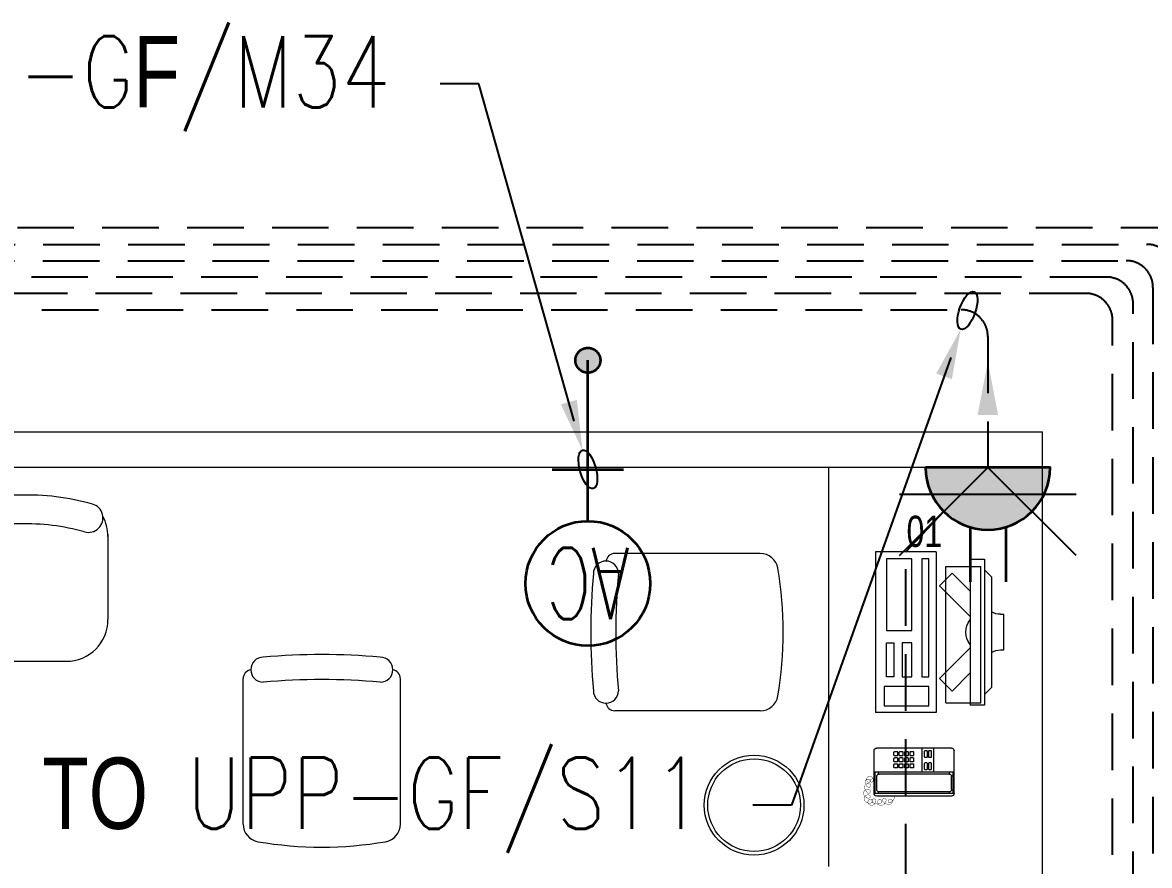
# Model space of a CAD drawing. Header units: inches. Extents: x -12418 to 242017, y -29325 to 19878.
# Drawn here: x 26688 to 29850, y -3964 to -1600 of the extents above; entities that cross this region are included whole.
import ezdxf
from ezdxf import colors
from ezdxf.entities.mleader import LeaderData, LeaderLine
from ezdxf.enums import TextEntityAlignment as Align
from ezdxf.math import Vec2, Vec3

# ---------------------------------------------------------------- set-up
doc = ezdxf.new("R2010")
doc.units = ezdxf.units.IN
doc.header["$LTSCALE"] = 25
doc.header["$MEASUREMENT"] = 0
doc.linetypes.add('DASHDOT', pattern=[25.4, 12.7, -6.35, 0, -6.35])
doc.linetypes.add('HIDDEN', pattern=[9.525, 6.35, -3.175])
doc.layers.get('0').update_dxf_attribs({"color": 8})
doc.layers.get('Defpoints').update_dxf_attribs({"color": 8})
for name, color, linetype, lineweight in [('00-Ground Floor$0$72_EGR_EQP_TAG', 142, 'Continuous', 5), ('00-Ground Floor$0$LOADING', 253, 'Continuous', 5), ('00-Ground Floor$0$Walls', 251, 'Continuous', 5), ('E-LITE-CIRC', 6, 'Continuous', 25), ('E-LITE-CLNG-CNDT', 6, 'DASHDOT', 35), ('E-LITE-EXIT-NUMB', 6, 'Continuous', 25), ('E-POWR-CIRC-NUMB', 6, 'Continuous', 25), ('E-POWR-CLNG-CNDT', 6, 'DASHDOT', 35), ('E-POWR-FLOR-CNDT', 6, 'HIDDEN', 25), ('E-POWR-FLOR-CNDT @ 100', 6, 'HIDDEN', 25), ('E-POWR-WALL @ 100', 4, 'Continuous', 35)]:
    doc.layers.add(name, color=color, linetype=linetype, lineweight=lineweight)
doc.layers.add('E-POWR-IDEN', color=101, linetype='Continuous')
doc.styles.add('00-Ground Floor$0$Standard', font='arial.ttf')
doc.styles.add('00-Ground Floor$0$X3G_ENTITY_257CFD', font='swisscl.ttf', dxfattribs={"height": 200})
doc.styles.add('DC_Simplex', font='SIMPLEX.shx', dxfattribs={"width": 0.7})

# ---------------------------------------------------------------- blocks, each defined once
blk = doc.blocks.new('00-Ground Floor$0$GF21021-P')
for p, q in [((-0.2207, 0.4756), (-0.2207, 0.0675)), ((0.2205, 0.4756), (0.2205, 0.0675))]:
    blk.add_line(p, q)
for centre, radius, start, end in [((-0.0001, -0.5295), 1.0695, 80.3671, 99.6329), ((-0.1707, 0.4756), 0.05, 99.6329, 180), ((0.1705, 0.4756), 0.05, 0, 80.3671), ((-0.1957, 0.0675), 0.025, 180, 261.4721), ((-0.1643, 0.0425), 0.0351, 90, 270), ((0, 1.8467), 1.7767, 264.6946, 275.3053), ((0.1641, 0.0425), 0.0351, 270, 90), ((0.1955, 0.0675), 0.025, 278.5279, 0), ((0, 1.8314), 1.8314, 264.8532, 275.147)]:
    blk.add_arc(centre, radius, start, end)
blk = doc.blocks.new('00-Ground Floor$0$ITCWLS1-P')
at = {"layer": '00-Ground Floor$0$LOADING'}
for p, q in [((-0.17, 0.45), (-0.17, 0)), ((-0.17, 0.45), (0, 0.45)), ((0, 0.45), (0, 0)), ((-0.2651, 0.43, 0), (-0.3051, 0.43, 0)), ((-0.3051, 0.43, 0), (-0.3051, 0.02, 0)), ((-0.2651, 0.43, 0), (-0.2651, 0.02, 0)), ((-0.1496, 0.4305), (-0.1291, 0.4305)), ((-0.1291, 0.4305), (-0.1291, 0.4089)), ((-0.3251, 0.38, 0), (-0.3051, 0.4, 0)), ((-0.3251, 0.38, 0), (-0.3251, 0.07, 0)), ((-0.197, 0.4094), (-0.295, 0.4094)), ((-0.295, 0.0264), (-0.295, 0.4094)), ((-0.197, 0.0264), (-0.197, 0.4094)), ((-0.3503, 0.275), (-0.3596, 0.275)), ((-0.3596, 0.175), (-0.3596, 0.275)), ((-0.3503, 0.175), (-0.3596, 0.175)), ((-0.3251, 0.07, 0), (-0.3051, 0.05, 0)), ((-0.3051, 0.02, 0), (-0.2651, 0.02, 0)), ((-0.197, 0.0264), (-0.295, 0.0264)), ((-0.17, 0), (0, 0))]:
    blk.add_line(p, q, dxfattribs=at)
at = {"layer": '00-Ground Floor$0$LOADING', "extrusion": (2.48281e-10, 3.18408e-10, -1)}
for p, q in [((-0.2651, 0.3395), (-0.2144, 0.3902)), ((-0.1791, 0.3548), (-0.2144, 0.3902)), ((-0.2651, 0.2688), (-0.1791, 0.3548))]:
    blk.add_line(p, q, dxfattribs=at)
at = {"layer": '00-Ground Floor$0$LOADING', "extrusion": (2.48281e-10, -3.18408e-10, -1)}
for p, q in [((-0.2651, 0.1812), (-0.1791, 0.0952)), ((-0.2651, 0.1105), (-0.2144, 0.0598)), ((-0.1791, 0.0952), (-0.2144, 0.0598))]:
    blk.add_line(p, q, dxfattribs=at)
at = {"layer": '00-Ground Floor$0$LOADING'}
for points in [[(-0.1291, 0.4089), (-0.1291, 0.1), (-0.1496, 0.1), (-0.1496, 0.4305)], [(-0.1496, 0.1), (-0.1496, 0.1), (-0.1496, 0.1), (-0.1496, 0.1), (-0.1496, 0.1), (-0.1496, 0.1), (-0.1496, 0.1), (-0.1496, 0.1), (-0.1496, 0.1)], [(-0.1496, 0.1), (-0.1496, 0.1), (-0.1496, 0.1), (-0.1496, 0.1), (-0.1496, 0.1), (-0.1496, 0.1), (-0.1496, 0.1), (-0.1496, 0.1), (-0.1496, 0.1), (-0.1496, 0.1), (-0.1496, 0.1), (-0.1496, 0.1), (-0.1496, 0.1), (-0.1496, 0.1), (-0.1496, 0.1), (-0.1496, 0.1), (-0.1496, 0.1), (-0.1496, 0.1)], [(-0.1496, 0.1), (-0.1496, 0.1), (-0.1496, 0.1), (-0.1496, 0.1), (-0.1496, 0.1), (-0.1496, 0.1), (-0.1496, 0.1), (-0.1496, 0.1), (-0.1496, 0.1), (-0.1496, 0.1)], [(-0.1496, 0.1), (-0.1496, 0.1), (-0.1496, 0.1), (-0.1496, 0.1), (-0.1496, 0.1), (-0.1496, 0.1), (-0.1496, 0.1)], [(-0.1496, 0.1), (-0.1496, 0.1), (-0.1496, 0.1), (-0.1496, 0.1), (-0.1496, 0.1), (-0.1496, 0.1), (-0.1496, 0.1), (-0.1496, 0.1), (-0.1496, 0.1), (-0.1496, 0.1)], [(-0.1496, 0.1), (-0.1496, 0.1), (-0.1496, 0.1), (-0.1496, 0.1), (-0.1496, 0.1), (-0.1496, 0.1), (-0.1496, 0.1), (-0.1496, 0.1), (-0.1496, 0.1), (-0.1496, 0.1), (-0.1496, 0.1), (-0.1496, 0.1), (-0.1496, 0.1), (-0.1496, 0.1), (-0.1496, 0.1)], [(-0.1496, 0.1), (-0.1496, 0.1), (-0.1496, 0.1), (-0.1496, 0.1), (-0.1496, 0.1), (-0.1496, 0.1), (-0.1496, 0.1), (-0.1496, 0.1), (-0.1496, 0.1), (-0.1496, 0.1)], [(-0.1496, 0.1), (-0.1496, 0.1), (-0.1496, 0.1), (-0.1496, 0.1), (-0.1496, 0.1), (-0.1496, 0.1), (-0.1496, 0.1), (-0.1496, 0.1), (-0.1496, 0.1), (-0.1496, 0.1)], [(-0.1496, 0.1), (-0.1496, 0.1), (-0.1496, 0.1), (-0.1496, 0.1), (-0.1496, 0.1), (-0.1496, 0.1), (-0.1496, 0.1), (-0.1496, 0.1), (-0.1496, 0.1), (-0.1496, 0.1), (-0.1496, 0.1), (-0.1496, 0.1), (-0.1496, 0.1), (-0.1496, 0.1), (-0.1496, 0.1), (-0.1496, 0.1), (-0.1496, 0.1), (-0.1496, 0.1), (-0.1496, 0.1), (-0.1496, 0.1), (-0.1496, 0.1), (-0.1496, 0.1), (-0.1496, 0.1), (-0.1496, 0.1), (-0.1496, 0.1), (-0.1496, 0.1), (-0.1496, 0.1), (-0.1496, 0.1), (-0.1496, 0.1), (-0.1496, 0.1), (-0.1496, 0.1), (-0.1496, 0.1), (-0.1496, 0.1), (-0.1496, 0.1), (-0.1496, 0.1), (-0.1496, 0.1), (-0.1496, 0.1), (-0.1496, 0.1), (-0.1496, 0.1), (-0.1496, 0.1), (-0.1496, 0.1), (-0.1496, 0.1), (-0.1496, 0.1), (-0.1496, 0.1), (-0.1496, 0.1), (-0.1496, 0.1), (-0.1496, 0.1), (-0.1496, 0.1), (-0.1496, 0.1), (-0.1496, 0.1), (-0.1496, 0.1), (-0.1496, 0.1), (-0.1496, 0.1), (-0.1496, 0.1)], [(-0.1496, 0.1), (-0.1496, 0.1), (-0.1496, 0.1), (-0.1496, 0.1), (-0.1496, 0.1), (-0.1496, 0.1), (-0.1496, 0.1), (-0.1496, 0.1), (-0.1496, 0.1), (-0.1496, 0.1), (-0.1496, 0.1), (-0.1496, 0.1), (-0.1496, 0.1), (-0.1496, 0.1), (-0.1496, 0.1), (-0.1496, 0.1), (-0.1496, 0.1), (-0.1496, 0.1), (-0.1496, 0.1), (-0.1496, 0.1), (-0.1496, 0.1), (-0.1496, 0.1), (-0.1496, 0.1), (-0.1496, 0.1), (-0.1496, 0.1), (-0.1496, 0.1), (-0.1496, 0.1), (-0.1496, 0.1), (-0.1496, 0.1), (-0.1496, 0.1), (-0.1496, 0.1), (-0.1496, 0.1), (-0.1496, 0.1), (-0.1496, 0.1), (-0.1496, 0.1), (-0.1496, 0.1), (-0.1496, 0.1), (-0.1496, 0.1), (-0.1496, 0.1), (-0.1496, 0.1), (-0.1496, 0.1), (-0.1496, 0.1), (-0.1496, 0.1), (-0.1496, 0.1), (-0.1496, 0.1), (-0.1496, 0.1), (-0.1496, 0.1), (-0.1496, 0.1), (-0.1496, 0.1), (-0.1496, 0.1), (-0.1496, 0.1), (-0.1496, 0.1), (-0.1496, 0.1), (-0.1496, 0.1), (-0.1496, 0.1), (-0.1496, 0.1), (-0.1496, 0.1), (-0.1496, 0.1), (-0.1496, 0.1), (-0.1496, 0.1), (-0.1496, 0.1), (-0.1496, 0.1), (-0.1496, 0.1), (-0.1496, 0.1), (-0.1496, 0.1), (-0.1496, 0.1), (-0.1496, 0.1), (-0.1496, 0.1), (-0.1496, 0.1), (-0.1496, 0.1), (-0.1496, 0.1), (-0.1496, 0.1), (-0.1496, 0.1), (-0.1496, 0.1), (-0.1496, 0.1), (-0.1496, 0.1), (-0.1496, 0.1), (-0.1496, 0.1), (-0.1496, 0.1), (-0.1496, 0.1), (-0.1496, 0.1), (-0.1496, 0.1), (-0.1496, 0.1), (-0.1496, 0.1), (-0.1496, 0.1), (-0.1496, 0.1), (-0.1496, 0.1), (-0.1496, 0.1), (-0.1496, 0.1)], [(-0.1496, 0.1), (-0.1496, 0.1), (-0.1496, 0.1), (-0.1496, 0.1), (-0.1496, 0.1), (-0.1496, 0.1), (-0.1496, 0.1), (-0.1496, 0.1), (-0.1496, 0.1), (-0.1496, 0.1), (-0.1496, 0.1), (-0.1496, 0.1)], [(-0.1496, 0.1), (-0.1496, 0.1), (-0.1496, 0.1), (-0.1496, 0.1), (-0.1496, 0.1), (-0.1496, 0.1), (-0.1496, 0.1)], [(-0.1496, 0.1), (-0.1496, 0.1), (-0.1496, 0.1), (-0.1496, 0.1), (-0.1496, 0.1), (-0.1496, 0.1), (-0.1496, 0.1), (-0.1496, 0.1), (-0.1496, 0.1), (-0.1496, 0.1), (-0.1496, 0.1), (-0.1496, 0.1), (-0.1496, 0.1), (-0.1496, 0.1), (-0.1496, 0.1), (-0.1496, 0.1), (-0.1496, 0.1)], [(-0.1496, 0.1), (-0.1496, 0.1), (-0.1496, 0.1), (-0.1496, 0.1), (-0.1496, 0.1), (-0.1496, 0.1), (-0.1496, 0.1), (-0.1496, 0.1), (-0.1496, 0.1), (-0.1496, 0.1), (-0.1496, 0.1), (-0.1496, 0.1), (-0.1496, 0.1), (-0.1496, 0.1), (-0.1496, 0.1), (-0.1496, 0.1), (-0.1496, 0.1), (-0.1496, 0.1), (-0.1496, 0.1), (-0.1496, 0.1), (-0.1496, 0.1), (-0.1496, 0.1), (-0.1496, 0.1), (-0.1496, 0.1), (-0.1496, 0.1), (-0.1496, 0.1), (-0.1496, 0.1), (-0.1496, 0.1), (-0.1496, 0.1), (-0.1496, 0.1), (-0.1496, 0.1), (-0.1496, 0.1), (-0.1496, 0.1), (-0.1496, 0.1), (-0.1496, 0.1), (-0.1496, 0.1), (-0.1496, 0.1), (-0.1496, 0.1), (-0.1496, 0.1), (-0.1496, 0.1), (-0.1496, 0.1), (-0.1496, 0.1), (-0.1496, 0.1), (-0.1496, 0.1), (-0.1496, 0.1), (-0.1496, 0.1), (-0.1496, 0.1), (-0.1496, 0.1), (-0.1496, 0.1), (-0.1496, 0.1), (-0.1496, 0.1), (-0.1496, 0.1), (-0.1496, 0.1), (-0.1496, 0.1), (-0.1496, 0.1), (-0.1496, 0.1), (-0.1496, 0.1), (-0.1496, 0.1), (-0.1496, 0.1), (-0.1496, 0.1), (-0.1496, 0.1), (-0.1496, 0.1), (-0.1496, 0.1), (-0.1496, 0.1), (-0.1496, 0.1), (-0.1496, 0.1), (-0.1496, 0.1), (-0.1496, 0.1), (-0.1496, 0.1), (-0.1496, 0.1), (-0.1496, 0.1), (-0.1496, 0.1), (-0.1496, 0.1), (-0.1496, 0.1), (-0.1496, 0.1), (-0.1496, 0.1), (-0.1496, 0.1), (-0.1496, 0.1), (-0.1496, 0.1), (-0.1496, 0.1), (-0.1496, 0.1), (-0.1496, 0.1), (-0.1496, 0.1), (-0.1496, 0.1), (-0.1496, 0.1), (-0.1496, 0.1), (-0.1496, 0.1), (-0.1496, 0.1), (-0.1496, 0.1), (-0.1496, 0.1), (-0.1496, 0.1), (-0.1496, 0.1), (-0.1496, 0.1), (-0.1496, 0.1), (-0.1496, 0.1), (-0.1496, 0.1), (-0.1496, 0.1), (-0.1496, 0.1), (-0.1496, 0.1), (-0.1496, 0.1), (-0.1496, 0.1), (-0.1496, 0.1), (-0.1496, 0.1), (-0.1496, 0.1), (-0.1496, 0.1), (-0.1496, 0.1), (-0.1496, 0.1), (-0.1496, 0.1), (-0.1496, 0.1), (-0.1496, 0.1), (-0.1496, 0.1)], [(-0.1496, 0.1), (-0.1496, 0.1), (-0.1496, 0.1), (-0.1496, 0.1), (-0.1496, 0.1), (-0.1496, 0.1), (-0.1496, 0.1), (-0.1496, 0.1)]]:
    blk.add_lwpolyline(points, dxfattribs=at)
for points in [[(-0.1019, 0.4305), (-0.0304, 0.4305), (-0.0304, 0.2294), (-0.1019, 0.2294)], [(-0.1019, 0.1954), (-0.0747, 0.1954), (-0.0747, 0.1), (-0.1019, 0.1)], [(-0.0304, 0.1954), (-0.0508, 0.1954), (-0.0508, 0.1), (-0.0304, 0.1)], [(-0.1496, 0.1), (-0.1496, 0.1), (-0.1496, 0.1), (-0.1496, 0.1), (-0.1496, 0.1), (-0.1496, 0.1), (-0.1496, 0.1), (-0.1496, 0.1), (-0.1496, 0.1), (-0.1496, 0.1), (-0.1496, 0.1), (-0.1496, 0.1), (-0.1496, 0.1), (-0.1496, 0.1), (-0.1496, 0.1), (-0.1496, 0.1), (-0.1496, 0.1), (-0.1496, 0.1), (-0.1496, 0.1), (-0.1496, 0.1), (-0.1496, 0.1), (-0.1496, 0.1), (-0.1496, 0.1), (-0.1496, 0.1), (-0.1496, 0.1), (-0.1496, 0.1), (-0.1496, 0.1), (-0.1496, 0.1), (-0.1496, 0.1), (-0.1496, 0.1), (-0.1496, 0.1), (-0.1496, 0.1), (-0.1496, 0.1), (-0.1496, 0.1), (-0.1496, 0.1), (-0.1496, 0.1), (-0.1496, 0.1), (-0.1496, 0.1), (-0.1496, 0.1), (-0.1496, 0.1), (-0.1496, 0.1), (-0.1496, 0.1), (-0.1496, 0.1), (-0.1496, 0.1), (-0.1496, 0.1), (-0.1496, 0.1), (-0.1496, 0.1), (-0.1496, 0.1), (-0.1496, 0.1), (-0.1496, 0.1), (-0.1496, 0.1), (-0.1496, 0.1), (-0.1496, 0.1), (-0.1496, 0.1), (-0.1496, 0.1), (-0.1496, 0.1), (-0.1496, 0.1), (-0.1496, 0.1), (-0.1496, 0.1), (-0.1496, 0.1), (-0.1496, 0.1), (-0.1496, 0.1), (-0.1496, 0.1), (-0.1496, 0.1), (-0.1496, 0.1), (-0.1496, 0.1), (-0.1496, 0.1), (-0.1496, 0.1), (-0.1496, 0.1), (-0.1496, 0.1), (-0.1496, 0.1), (-0.1496, 0.1), (-0.1496, 0.1), (-0.1496, 0.1), (-0.1496, 0.1), (-0.1496, 0.1), (-0.1496, 0.1), (-0.1496, 0.1), (-0.1496, 0.1), (-0.1496, 0.1), (-0.1496, 0.1), (-0.1496, 0.1), (-0.1496, 0.1), (-0.1496, 0.1), (-0.1496, 0.1), (-0.1496, 0.1), (-0.1496, 0.1), (-0.1496, 0.1), (-0.1496, 0.1), (-0.1496, 0.1), (-0.1496, 0.1), (-0.1496, 0.1), (-0.1496, 0.1), (-0.1496, 0.1), (-0.1496, 0.1), (-0.1496, 0.1), (-0.1496, 0.1), (-0.1496, 0.1), (-0.1496, 0.1), (-0.1496, 0.1), (-0.1496, 0.1), (-0.1496, 0.1), (-0.1496, 0.1), (-0.1496, 0.1), (-0.1496, 0.1), (-0.1496, 0.1), (-0.1496, 0.1), (-0.1496, 0.1), (-0.1496, 0.1), (-0.1496, 0.1), (-0.1496, 0.1), (-0.1496, 0.1), (-0.1496, 0.1), (-0.1496, 0.1), (-0.1496, 0.1), (-0.1496, 0.1), (-0.1496, 0.1), (-0.1496, 0.1), (-0.1496, 0.1), (-0.1496, 0.1), (-0.1496, 0.1), (-0.1496, 0.1), (-0.1496, 0.1), (-0.1496, 0.1), (-0.1496, 0.1), (-0.1496, 0.1), (-0.1496, 0.1), (-0.1496, 0.1), (-0.1496, 0.1), (-0.1496, 0.1), (-0.1496, 0.1), (-0.1496, 0.1), (-0.1496, 0.1), (-0.1496, 0.1), (-0.1496, 0.1), (-0.1496, 0.1), (-0.1496, 0.1), (-0.1496, 0.1), (-0.1496, 0.1), (-0.1496, 0.1), (-0.1496, 0.1), (-0.1496, 0.1), (-0.1496, 0.1), (-0.1496, 0.1), (-0.1496, 0.1), (-0.1496, 0.1), (-0.1496, 0.1), (-0.1496, 0.1), (-0.1496, 0.1), (-0.1496, 0.1), (-0.1496, 0.1), (-0.1496, 0.1), (-0.1496, 0.1), (-0.1496, 0.1), (-0.1496, 0.1), (-0.1496, 0.1), (-0.1496, 0.1), (-0.1496, 0.1), (-0.1496, 0.1), (-0.1496, 0.1), (-0.1496, 0.1), (-0.1496, 0.1), (-0.1496, 0.1), (-0.1496, 0.1), (-0.1496, 0.1), (-0.1496, 0.1), (-0.1496, 0.1), (-0.1496, 0.1), (-0.1496, 0.1), (-0.1496, 0.1), (-0.1496, 0.1), (-0.1496, 0.1), (-0.1496, 0.1), (-0.1496, 0.1), (-0.1496, 0.1), (-0.1496, 0.1), (-0.1496, 0.1), (-0.1496, 0.1), (-0.1496, 0.1), (-0.1496, 0.1), (-0.1496, 0.1), (-0.1496, 0.1), (-0.1496, 0.1), (-0.1496, 0.1), (-0.1496, 0.1), (-0.1496, 0.1), (-0.1496, 0.1), (-0.1496, 0.1), (-0.1496, 0.1), (-0.1496, 0.1), (-0.1496, 0.1), (-0.1496, 0.1), (-0.1496, 0.1), (-0.1496, 0.1), (-0.1496, 0.1), (-0.1496, 0.1), (-0.1496, 0.1), (-0.1496, 0.1), (-0.1496, 0.1), (-0.1496, 0.1), (-0.1496, 0.1), (-0.1496, 0.1), (-0.1496, 0.1), (-0.1496, 0.1), (-0.1496, 0.1), (-0.1496, 0.1), (-0.1496, 0.1), (-0.1496, 0.1), (-0.1496, 0.1), (-0.1496, 0.1), (-0.1496, 0.1), (-0.1496, 0.1), (-0.1496, 0.1), (-0.1496, 0.1), (-0.1496, 0.1), (-0.1496, 0.1), (-0.1496, 0.1), (-0.1496, 0.1), (-0.1496, 0.1), (-0.1496, 0.1), (-0.1496, 0.1), (-0.1496, 0.1), (-0.1496, 0.1), (-0.1496, 0.1), (-0.1496, 0.1), (-0.1496, 0.1), (-0.1496, 0.1), (-0.1496, 0.1), (-0.1496, 0.1), (-0.1496, 0.1), (-0.1496, 0.1), (-0.1496, 0.1), (-0.1496, 0.1), (-0.1496, 0.1), (-0.1496, 0.1), (-0.1496, 0.1), (-0.1496, 0.1), (-0.1496, 0.1), (-0.1496, 0.1), (-0.1496, 0.1), (-0.1496, 0.1), (-0.1496, 0.1), (-0.1496, 0.1), (-0.1496, 0.1), (-0.1496, 0.1), (-0.1496, 0.1), (-0.1496, 0.1), (-0.1496, 0.1), (-0.1496, 0.1), (-0.1496, 0.1), (-0.1496, 0.1), (-0.1496, 0.1), (-0.1496, 0.1), (-0.1496, 0.1), (-0.1496, 0.1), (-0.1496, 0.1), (-0.1496, 0.1), (-0.1496, 0.1), (-0.1496, 0.1), (-0.1496, 0.1), (-0.1496, 0.1), (-0.1496, 0.1), (-0.1496, 0.1), (-0.1496, 0.1), (-0.1496, 0.1), (-0.1496, 0.1), (-0.1496, 0.1), (-0.1496, 0.1), (-0.1496, 0.1), (-0.1496, 0.1), (-0.1496, 0.1), (-0.1496, 0.1), (-0.1496, 0.1), (-0.1496, 0.1), (-0.1496, 0.1), (-0.1496, 0.1), (-0.1496, 0.1)], [(-0.1496, 0.1), (-0.1496, 0.1), (-0.1496, 0.1), (-0.1496, 0.1), (-0.1496, 0.1), (-0.1496, 0.1), (-0.1496, 0.1), (-0.1496, 0.1), (-0.1496, 0.1), (-0.1496, 0.1), (-0.1496, 0.1), (-0.1496, 0.1), (-0.1496, 0.1), (-0.1496, 0.1), (-0.1496, 0.1), (-0.1496, 0.1), (-0.1496, 0.1), (-0.1496, 0.1), (-0.1496, 0.1), (-0.1496, 0.1), (-0.1496, 0.1), (-0.1496, 0.1), (-0.1496, 0.1), (-0.1496, 0.1), (-0.1496, 0.1), (-0.1496, 0.1), (-0.1496, 0.1), (-0.1496, 0.1), (-0.1496, 0.1), (-0.1496, 0.1), (-0.1496, 0.1), (-0.1496, 0.1), (-0.1496, 0.1), (-0.1496, 0.1), (-0.1496, 0.1), (-0.1496, 0.1), (-0.1496, 0.1), (-0.1496, 0.1), (-0.1496, 0.1), (-0.1496, 0.1), (-0.1496, 0.1), (-0.1496, 0.1), (-0.1496, 0.1), (-0.1496, 0.1), (-0.1496, 0.1), (-0.1496, 0.1), (-0.1496, 0.1), (-0.1496, 0.1), (-0.1496, 0.1), (-0.1496, 0.1), (-0.1496, 0.1), (-0.1496, 0.1), (-0.1496, 0.1), (-0.1496, 0.1), (-0.1496, 0.1), (-0.1496, 0.1), (-0.1496, 0.1), (-0.1496, 0.1), (-0.1496, 0.1), (-0.1496, 0.1), (-0.1496, 0.1), (-0.1496, 0.1), (-0.1496, 0.1), (-0.1496, 0.1), (-0.1496, 0.1), (-0.1496, 0.1), (-0.1496, 0.1), (-0.1496, 0.1), (-0.1496, 0.1), (-0.1496, 0.1), (-0.1496, 0.1), (-0.1496, 0.1), (-0.1496, 0.1), (-0.1496, 0.1), (-0.1496, 0.1), (-0.1496, 0.1), (-0.1496, 0.1), (-0.1496, 0.1), (-0.1496, 0.1), (-0.1496, 0.1), (-0.1496, 0.1), (-0.1496, 0.1), (-0.1496, 0.1), (-0.1496, 0.1), (-0.1496, 0.1), (-0.1496, 0.1), (-0.1496, 0.1), (-0.1496, 0.1), (-0.1496, 0.1), (-0.1496, 0.1), (-0.1496, 0.1), (-0.1496, 0.1), (-0.1496, 0.1), (-0.1496, 0.1), (-0.1496, 0.1), (-0.1496, 0.1), (-0.1496, 0.1), (-0.1496, 0.1), (-0.1496, 0.1), (-0.1496, 0.1), (-0.1496, 0.1), (-0.1496, 0.1), (-0.1496, 0.1), (-0.1496, 0.1), (-0.1496, 0.1), (-0.1496, 0.1), (-0.1496, 0.1), (-0.1496, 0.1), (-0.1496, 0.1), (-0.1496, 0.1), (-0.1496, 0.1), (-0.1496, 0.1), (-0.1496, 0.1), (-0.1496, 0.1), (-0.1496, 0.1), (-0.1496, 0.1), (-0.1496, 0.1), (-0.1496, 0.1), (-0.1496, 0.1), (-0.1496, 0.1), (-0.1496, 0.1), (-0.1496, 0.1), (-0.1496, 0.1), (-0.1496, 0.1), (-0.1496, 0.1), (-0.1496, 0.1), (-0.1496, 0.1), (-0.1496, 0.1), (-0.1496, 0.1), (-0.1496, 0.1), (-0.1496, 0.1), (-0.1496, 0.1), (-0.1496, 0.1), (-0.1496, 0.1), (-0.1496, 0.1), (-0.1496, 0.1), (-0.1496, 0.1), (-0.1496, 0.1), (-0.1496, 0.1), (-0.1496, 0.1), (-0.1496, 0.1), (-0.1496, 0.1), (-0.1496, 0.1), (-0.1496, 0.1), (-0.1496, 0.1), (-0.1496, 0.1), (-0.1496, 0.1), (-0.1496, 0.1), (-0.1496, 0.1), (-0.1496, 0.1), (-0.1496, 0.1), (-0.1496, 0.1), (-0.1496, 0.1), (-0.1496, 0.1), (-0.1496, 0.1), (-0.1496, 0.1), (-0.1496, 0.1), (-0.1496, 0.1), (-0.1496, 0.1), (-0.1496, 0.1), (-0.1496, 0.1), (-0.1496, 0.1), (-0.1496, 0.1), (-0.1496, 0.1), (-0.1496, 0.1), (-0.1496, 0.1), (-0.1496, 0.1), (-0.1496, 0.1), (-0.1496, 0.1), (-0.1496, 0.1), (-0.1496, 0.1), (-0.1496, 0.1), (-0.1496, 0.1), (-0.1496, 0.1), (-0.1496, 0.1), (-0.1496, 0.1), (-0.1496, 0.1), (-0.1496, 0.1), (-0.1496, 0.1), (-0.1496, 0.1), (-0.1496, 0.1), (-0.1496, 0.1), (-0.1496, 0.1), (-0.1496, 0.1), (-0.1496, 0.1), (-0.1496, 0.1), (-0.1496, 0.1), (-0.1496, 0.1), (-0.1496, 0.1), (-0.1496, 0.1), (-0.1496, 0.1), (-0.1496, 0.1), (-0.1496, 0.1), (-0.1496, 0.1), (-0.1496, 0.1), (-0.1496, 0.1), (-0.1496, 0.1), (-0.1496, 0.1), (-0.1496, 0.1), (-0.1496, 0.1), (-0.1496, 0.1), (-0.1496, 0.1), (-0.1496, 0.1), (-0.1496, 0.1), (-0.1496, 0.1), (-0.1496, 0.1), (-0.1496, 0.1), (-0.1496, 0.1), (-0.1496, 0.1), (-0.1496, 0.1), (-0.1496, 0.1), (-0.1496, 0.1), (-0.1496, 0.1), (-0.1496, 0.1)], [(-0.1496, 0.1), (-0.1496, 0.1), (-0.1496, 0.1), (-0.1496, 0.1), (-0.1496, 0.1), (-0.1496, 0.1), (-0.1496, 0.1), (-0.1496, 0.1), (-0.1496, 0.1), (-0.1496, 0.1), (-0.1496, 0.1), (-0.1496, 0.1), (-0.1496, 0.1), (-0.1496, 0.1), (-0.1496, 0.1), (-0.1496, 0.1), (-0.1496, 0.1), (-0.1496, 0.1), (-0.1496, 0.1), (-0.1496, 0.1), (-0.1496, 0.1), (-0.1496, 0.1), (-0.1496, 0.1), (-0.1496, 0.1), (-0.1496, 0.1), (-0.1496, 0.1), (-0.1496, 0.1), (-0.1496, 0.1), (-0.1496, 0.1), (-0.1496, 0.1), (-0.1496, 0.1), (-0.1496, 0.1), (-0.1496, 0.1), (-0.1496, 0.1), (-0.1496, 0.1), (-0.1496, 0.1), (-0.1496, 0.1), (-0.1496, 0.1), (-0.1496, 0.1), (-0.1496, 0.1), (-0.1496, 0.1), (-0.1496, 0.1), (-0.1496, 0.1), (-0.1496, 0.1), (-0.1496, 0.1), (-0.1496, 0.1), (-0.1496, 0.1), (-0.1496, 0.1), (-0.1496, 0.1), (-0.1496, 0.1), (-0.1496, 0.1), (-0.1496, 0.1), (-0.1496, 0.1), (-0.1496, 0.1), (-0.1496, 0.1), (-0.1496, 0.1), (-0.1496, 0.1), (-0.1496, 0.1), (-0.1496, 0.1), (-0.1496, 0.1), (-0.1496, 0.1), (-0.1496, 0.1), (-0.1496, 0.1), (-0.1496, 0.1), (-0.1496, 0.1), (-0.1496, 0.1), (-0.1496, 0.1), (-0.1496, 0.1), (-0.1496, 0.1), (-0.1496, 0.1), (-0.1496, 0.1), (-0.1496, 0.1), (-0.1496, 0.1), (-0.1496, 0.1), (-0.1496, 0.1), (-0.1496, 0.1), (-0.1496, 0.1), (-0.1496, 0.1), (-0.1496, 0.1), (-0.1496, 0.1), (-0.1496, 0.1), (-0.1496, 0.1), (-0.1496, 0.1), (-0.1496, 0.1), (-0.1496, 0.1), (-0.1496, 0.1), (-0.1496, 0.1), (-0.1496, 0.1), (-0.1496, 0.1), (-0.1496, 0.1), (-0.1496, 0.1), (-0.1496, 0.1), (-0.1496, 0.1), (-0.1496, 0.1), (-0.1496, 0.1), (-0.1496, 0.1), (-0.1496, 0.1), (-0.1496, 0.1), (-0.1496, 0.1), (-0.1496, 0.1), (-0.1496, 0.1), (-0.1496, 0.1), (-0.1496, 0.1), (-0.1496, 0.1), (-0.1496, 0.1), (-0.1496, 0.1), (-0.1496, 0.1), (-0.1496, 0.1), (-0.1496, 0.1), (-0.1496, 0.1), (-0.1496, 0.1), (-0.1496, 0.1), (-0.1496, 0.1), (-0.1496, 0.1), (-0.1496, 0.1), (-0.1496, 0.1), (-0.1496, 0.1), (-0.1496, 0.1), (-0.1496, 0.1), (-0.1496, 0.1), (-0.1496, 0.1), (-0.1496, 0.1), (-0.1496, 0.1), (-0.1496, 0.1), (-0.1496, 0.1), (-0.1496, 0.1), (-0.1496, 0.1), (-0.1496, 0.1), (-0.1496, 0.1), (-0.1496, 0.1), (-0.1496, 0.1), (-0.1496, 0.1), (-0.1496, 0.1), (-0.1496, 0.1), (-0.1496, 0.1), (-0.1496, 0.1), (-0.1496, 0.1), (-0.1496, 0.1), (-0.1496, 0.1), (-0.1496, 0.1), (-0.1496, 0.1), (-0.1496, 0.1), (-0.1496, 0.1), (-0.1496, 0.1), (-0.1496, 0.1), (-0.1496, 0.1), (-0.1496, 0.1), (-0.1496, 0.1), (-0.1496, 0.1), (-0.1496, 0.1), (-0.1496, 0.1), (-0.1496, 0.1), (-0.1496, 0.1), (-0.1496, 0.1), (-0.1496, 0.1), (-0.1496, 0.1), (-0.1496, 0.1), (-0.1496, 0.1), (-0.1496, 0.1), (-0.1496, 0.1), (-0.1496, 0.1), (-0.1496, 0.1), (-0.1496, 0.1), (-0.1496, 0.1), (-0.1496, 0.1), (-0.1496, 0.1), (-0.1496, 0.1), (-0.1496, 0.1), (-0.1496, 0.1), (-0.1496, 0.1), (-0.1496, 0.1), (-0.1496, 0.1), (-0.1496, 0.1), (-0.1496, 0.1), (-0.1496, 0.1), (-0.1496, 0.1), (-0.1496, 0.1), (-0.1496, 0.1), (-0.1496, 0.1), (-0.1496, 0.1), (-0.1496, 0.1), (-0.1496, 0.1), (-0.1496, 0.1), (-0.1496, 0.1), (-0.1496, 0.1), (-0.1496, 0.1), (-0.1496, 0.1), (-0.1496, 0.1), (-0.1496, 0.1), (-0.1496, 0.1), (-0.1496, 0.1), (-0.1496, 0.1), (-0.1496, 0.1), (-0.1496, 0.1), (-0.1496, 0.1), (-0.1496, 0.1), (-0.1496, 0.1), (-0.1496, 0.1), (-0.1496, 0.1), (-0.1496, 0.1), (-0.1496, 0.1), (-0.1496, 0.1), (-0.1496, 0.1), (-0.1496, 0.1), (-0.1496, 0.1), (-0.1496, 0.1), (-0.1496, 0.1), (-0.1496, 0.1), (-0.1496, 0.1), (-0.1496, 0.1), (-0.1496, 0.1), (-0.1496, 0.1), (-0.1496, 0.1), (-0.1496, 0.1), (-0.1496, 0.1), (-0.1496, 0.1), (-0.1496, 0.1), (-0.1496, 0.1), (-0.1496, 0.1)], [(-0.1496, 0.0727), (-0.0236, 0.0727), (-0.0236, 0.0182), (-0.1496, 0.0182)]]:
    blk.add_lwpolyline(points, close=True, dxfattribs=at)
for centre, radius, start, end in [((-0.3503, 0.325), 0.05, 270, 300.3093), ((-0.3089, 0.225), 0.0556, 321.9431, 38.0569), ((-0.3503, 0.125), 0.05, 59.6907, 90)]:
    blk.add_arc(centre, radius, start, end, dxfattribs=at)
blk = doc.blocks.new('00-Ground Floor$0$DM20079-P')
at = {"color": 0}
for p, q in [((-0.0616, 0.225), (0.0594, 0.225)), ((-0.0616, 0.225), (-0.0616, 0)), ((-0.0616, 0.222), (-0.0016, 0.222)), ((-0.0016, 0.225), (-0.0016, 0)), ((-0.0686, 0.217), (-0.0686, 0.008)), ((-0.0616, 0.212), (-0.0565, 0.212)), ((-0.0566, 0.2105), (-0.0566, 0.0145)), ((-0.0496, 0.2175), (-0.0136, 0.2175)), ((-0.0068, 0.212), (-0.0016, 0.212)), ((-0.0066, 0.2105), (-0.0066, 0.0145)), ((0.0664, 0.217), (0.0664, 0.008)), ((-0.0016, 0.1675), (0.0664, 0.1675)), ((-0.0016, 0.135), (0.0664, 0.135)), ((-0.0616, 0.013), (-0.0565, 0.013)), ((-0.0616, 0.003), (-0.0016, 0.003)), ((-0.0594, 0), (0.0594, 0)), ((-0.0496, 0.0075), (-0.0136, 0.0075)), ((-0.0068, 0.013), (-0.0016, 0.013))]:
    blk.add_line(p, q, dxfattribs=at)
for points in [[(0.0074, 0.1605, 0.414214), (0.0054, 0.1585), (0.0054, 0.1555, 0.414214), (0.0074, 0.1535), (0.0234, 0.1535, 0.414214), (0.0254, 0.1555), (0.0254, 0.1585, 0.414214), (0.0234, 0.1605)], [(0.0574, 0.1535, 0.414214), (0.0594, 0.1555), (0.0594, 0.1585, 0.414214), (0.0574, 0.1605), (0.0414, 0.1605, 0.414214), (0.0394, 0.1585), (0.0394, 0.1555, 0.414214), (0.0414, 0.1535)], [(0.0234, 0.142, 0.414214), (0.0254, 0.144), (0.0254, 0.147, 0.414214), (0.0234, 0.149), (0.0074, 0.149, 0.414214), (0.0054, 0.147), (0.0054, 0.144, 0.414214), (0.0074, 0.142)], [(0.0574, 0.142, 0.414214), (0.0594, 0.144), (0.0594, 0.147, 0.414214), (0.0574, 0.149), (0.0414, 0.149, 0.414214), (0.0394, 0.147), (0.0394, 0.144, 0.414214), (0.0414, 0.142)], [(0.0104, 0.103, 0.414214), (0.0124, 0.101), (0.0204, 0.101, 0.414214), (0.0224, 0.103), (0.0224, 0.109, 0.414214), (0.0204, 0.111), (0.0124, 0.111, 0.414214), (0.0104, 0.109)], [(0.0104, 0.088, 0.414214), (0.0124, 0.086), (0.0204, 0.086, 0.414214), (0.0224, 0.088), (0.0224, 0.094, 0.414214), (0.0204, 0.096), (0.0124, 0.096, 0.414214), (0.0104, 0.094)], [(0.0274, 0.103, 0.414214), (0.0294, 0.101), (0.0374, 0.101, 0.414214), (0.0394, 0.103), (0.0394, 0.109, 0.414214), (0.0374, 0.111), (0.0294, 0.111, 0.414214), (0.0274, 0.109)], [(0.0274, 0.088, 0.414214), (0.0294, 0.086), (0.0374, 0.086, 0.414214), (0.0394, 0.088), (0.0394, 0.094, 0.414214), (0.0374, 0.096), (0.0294, 0.096, 0.414214), (0.0274, 0.094)], [(0.0444, 0.103, 0.414214), (0.0464, 0.101), (0.0544, 0.101, 0.414214), (0.0564, 0.103), (0.0564, 0.109, 0.414214), (0.0544, 0.111), (0.0464, 0.111, 0.414214), (0.0444, 0.109)], [(0.0444, 0.088, 0.414214), (0.0464, 0.086), (0.0544, 0.086, 0.414214), (0.0564, 0.088), (0.0564, 0.094, 0.414214), (0.0544, 0.096), (0.0464, 0.096, 0.414214), (0.0444, 0.094)], [(0.0104, 0.073, 0.414214), (0.0124, 0.071), (0.0204, 0.071, 0.414214), (0.0224, 0.073), (0.0224, 0.079, 0.414214), (0.0204, 0.081), (0.0124, 0.081, 0.414214), (0.0104, 0.079)], [(0.0104, 0.058, 0.414214), (0.0124, 0.056), (0.0204, 0.056, 0.414214), (0.0224, 0.058), (0.0224, 0.064, 0.414214), (0.0204, 0.066), (0.0124, 0.066, 0.414214), (0.0104, 0.064)], [(0.0274, 0.073, 0.414214), (0.0294, 0.071), (0.0374, 0.071, 0.414214), (0.0394, 0.073), (0.0394, 0.079, 0.414214), (0.0374, 0.081), (0.0294, 0.081, 0.414214), (0.0274, 0.079)], [(0.0274, 0.058, 0.414214), (0.0294, 0.056), (0.0374, 0.056, 0.414214), (0.0394, 0.058), (0.0394, 0.064, 0.414214), (0.0374, 0.066), (0.0294, 0.066, 0.414214), (0.0274, 0.064)], [(0.0444, 0.073, 0.414214), (0.0464, 0.071), (0.0544, 0.071, 0.414214), (0.0564, 0.073), (0.0564, 0.079, 0.414214), (0.0544, 0.081), (0.0464, 0.081, 0.414214), (0.0444, 0.079)], [(0.0444, 0.058, 0.414214), (0.0464, 0.056), (0.0544, 0.056, 0.414214), (0.0564, 0.058), (0.0564, 0.064, 0.414214), (0.0544, 0.066), (0.0464, 0.066, 0.414214), (0.0444, 0.064)]]:
    blk.add_lwpolyline(points, format="xyb", close=True, dxfattribs=at)
at = {"color": 0, "const_width": 0.001}
blk.add_lwpolyline([(-0.0686, 0.059, 0.184574), (-0.0861, 0.0478, 1.44364), (-0.0769, 0.0452, 0.837915), (-0.0907, 0.0465, 0.30536), (-0.0835, 0.0248, 1.584726), (-0.0815, 0.034, 0.253153), (-0.094, 0.0228, 0.874198), (-0.0776, 0.0142, 0.915253), (-0.0897, 0.0168, 0.223821), (-0.0874, -0.0011, 1.703343), (-0.0796, 0.005, 0.588962), (-0.0934, -0.0114, 0.717795), (-0.0769, -0.0108, 0.983104), (-0.0875, -0.0075, 0.326362), (-0.0815, -0.0259, 0.758716), (-0.0657, -0.0134, 0.906186), (-0.0743, -0.016, 0.189488), (-0.067, -0.0272, 0.7948), (-0.0506, -0.0127, 1.223996), (-0.0585, -0.0193, 0.072149), (-0.0473, -0.0259, 0.645886), (-0.0341, -0.0134, 1.366917), (-0.042, -0.0193, 0.078415), (-0.0315, -0.0246, 0.723006), (-0.0229, -0.0127, 1.105484), (-0.0289, -0.018, 0.327892), (-0.017, -0.0193, 0.446638), (-0.0144, -0.0068, 0.327263), (-0.0269, -0.0029, 1.240441), (-0.0229, -0.0094, 0.611307), (-0.0278, 0.0075)], format="xyb", dxfattribs=at)
at = {"color": 0}
for centre, radius, start, end in [((-0.0605, 0.217), 0.00813, 97.9633, 179.6649), ((0.0582, 0.217), 0.00813, 0.3351, 82.0367), ((-0.0496, 0.2105), 0.007, 90, 180), ((-0.0136, 0.2105), 0.007, 0, 90), ((-0.0605, 0.008), 0.00813, 180.3351, 277.9633), ((-0.0496, 0.0145), 0.007, 180, 270), ((-0.0136, 0.0145), 0.007, 270, 0), ((0.0582, 0.008), 0.00813, 277.9633, 359.6649)]:
    blk.add_arc(centre, radius, start, end, dxfattribs=at)
blk = doc.blocks.new('00-Ground Floor$0$WM00001-P')
at = {"layer": '00-Ground Floor$0$LOADING'}
for radius in [0.14, 0.13]:
    blk.add_circle((0, 0), radius, dxfattribs=at)
blk = doc.blocks.new('00-Ground Floor$0$3 seats beam chair')
at = {"layer": '00-Ground Floor$0$LOADING', "ltscale": 20}
for p, q in [((-740534, -1008988.2), (-740317.9, -1008988.2)), ((-740534, -1008988.2), (-740295.5, -1008988.2)), ((-740178.3, -1009367.9), (-740178.3, -1009105.4)), ((-740534, -1009485), (-740295.5, -1009485)), ((-740511, -1009485), (-740511, -1009602.9)), ((-740474.9, -1009485), (-740474.9, -1009602.9)), ((-740325, -1009485), (-740325, -1009602.9)), ((-740290.3, -1009484.9), (-740290.3, -1009602.9)), ((-740534, -1009602.8), (-740295.5, -1009602.8)), ((-740178.3, -1009720), (-740178.3, -1009982.5)), ((-740534, -1010099.7), (-740295.5, -1010099.7)), ((-740534, -1010099.7), (-740317.9, -1010099.7)), ((-740512.3, -1010099.6), (-740512.3, -1010212.3)), ((-740476.2, -1010099.6), (-740476.2, -1010212.3)), ((-740326.3, -1010099.6), (-740326.3, -1010212.3)), ((-740291.5, -1010099.6), (-740291.5, -1010212.4)), ((-740535.3, -1010212.3), (-740319.1, -1010212.3)), ((-740535.3, -1010212.3), (-740296.7, -1010212.3)), ((-740179.5, -1010592), (-740179.5, -1010329.5)), ((-740535.3, -1010709.2), (-740296.7, -1010709.2)), ((-740512.3, -1010821.9), (-740512.3, -1010709.2)), ((-740476.2, -1010821.9), (-740476.2, -1010709.2)), ((-740326.3, -1010821.9), (-740326.3, -1010709.2)), ((-740291.5, -1010821.9), (-740291.5, -1010709.1)), ((-740534, -1010821.8), (-740295.5, -1010821.8)), ((-740534, -1010821.8), (-740317.9, -1010821.8)), ((-740178.3, -1011201.5), (-740178.3, -1010939)), ((-740534, -1011318.7), (-740295.5, -1011318.7))]:
    blk.add_line(p, q, dxfattribs=at)
for centre, radius, start, end in [((-740528.8, -1009105.4), 117.2, 90, 118.9699), ((-740295.5, -1009105.4), 117.2, 0, 90), ((-740580.4, -1009042.7), 40.5, 344.361, 164.361), ((-739957.4, -1009217.1), 687.4, 164.361, 181.6247), ((-739957.4, -1009217.1), 606.4, 164.361, 181.8419), ((-739957.4, -1009256.1), 687.4, 178.3753, 195.639), ((-739957.4, -1009256.1), 606.4, 178.1581, 195.639), ((-740295.5, -1009367.9), 117.2, 270, 0), ((-740580.4, -1009430.5), 40.5, 195.639, 15.639), ((-740528.8, -1009367.9), 117.2, 241.0301, 270), ((-740580.4, -1009657.4), 40.5, 344.361, 164.361), ((-740528.8, -1009720), 117.2, 90, 118.9699), ((-740295.5, -1009720), 117.2, 0, 90), ((-739957.4, -1009831.8), 687.4, 164.361, 181.6247), ((-739957.4, -1009831.8), 606.4, 164.361, 181.8419), ((-739957.4, -1009870.8), 687.4, 178.3753, 195.639), ((-739957.4, -1009870.8), 606.4, 178.1581, 195.639), ((-740295.5, -1009982.5), 117.2, 270, 0), ((-740580.4, -1010045.1), 40.5, 195.639, 15.639), ((-740528.8, -1009982.5), 117.2, 241.0301, 270), ((-740530.1, -1010329.5), 117.2, 90, 118.9699), ((-740296.7, -1010329.5), 117.2, 0, 90), ((-740581.6, -1010266.9), 40.5, 344.361, 164.361), ((-739958.7, -1010441.3), 687.4, 164.361, 181.6247), ((-739958.7, -1010441.3), 606.4, 164.361, 181.8419), ((-739958.7, -1010480.3), 687.4, 178.3753, 195.639), ((-739958.7, -1010480.3), 606.4, 178.1581, 195.639), ((-740296.7, -1010592), 117.2, 270, 0), ((-740581.6, -1010654.6), 40.5, 195.639, 15.639), ((-740530.1, -1010592), 117.2, 241.0301, 270), ((-740528.8, -1010939), 117.2, 90, 118.9699), ((-740295.5, -1010939), 117.2, 0, 90), ((-740580.4, -1010876.4), 40.5, 344.361, 164.361), ((-739957.4, -1011050.8), 687.4, 164.361, 181.6247), ((-739957.4, -1011050.8), 606.4, 164.361, 181.8419), ((-739957.4, -1011089.8), 687.4, 178.3753, 195.639), ((-739957.4, -1011089.8), 606.4, 178.1581, 195.639), ((-740295.5, -1011201.5), 117.2, 270, 0), ((-740580.4, -1011264.1), 40.5, 195.639, 15.639), ((-740528.8, -1011201.5), 117.2, 241.0301, 270)]:
    blk.add_arc(centre, radius, start, end, dxfattribs=at)
at = {"layer": '00-Ground Floor$0$LOADING', "ltscale": 10, "style": '00-Ground Floor$0$Standard'}
blk.add_attdef('NMF0003', text='', height=50, dxfattribs=at).set_placement((-740377, -1009031.1), align=Align.TOP_CENTER)
blk = doc.blocks.new('00-Ground Floor')
at = {"layer": '00-Ground Floor$0$LOADING', "linetype": 'Continuous'}
for p, q in [((28949.5, -3966.9, 0), (28949.5, -2847.4, 0)), ((29549.5, -4566.9, 0), (29549.5, -2847.4, 0))]:
    blk.add_line(p, q, dxfattribs=at)
at = {"layer": '00-Ground Floor$0$Walls'}
for p, q in [((23749.5, -2747.4, 0), (29549.5, -2747.4, 0)), ((29549.5, -2847.4, 0), (29549.5, -2747.4, 0)), ((29549.5, -2847.4, 0), (23949.5, -2847.4, 0))]:
    blk.add_line(p, q, dxfattribs=at)
at = {"layer": '00-Ground Floor$0$LOADING', "rotation": 270}
blk.add_blockref('00-Ground Floor$0$3 seats beam chair', (1035915.6, -743569.6, 0), dxfattribs=at)
at = {"layer": '00-Ground Floor$0$LOADING', "yscale": 1000, "zscale": 1000}
for name, p, xscale, rotation in [('00-Ground Floor$0$GF21021-P', (28281.9, -3309.5), 1000, 270), ('00-Ground Floor$0$ITCWLS1-P', (29081.3, -3534.4), -1000, 359.9999999924613), ('00-Ground Floor$0$GF21021-P', (27527.2, -3372.3), 1000, 180), ('00-Ground Floor$0$WM00001-P', (28740.2, -3794.6), 1000, 101.9999999999856), ('00-Ground Floor$0$DM20079-P', (29076.7, -3700.8), -1000, 269.9999934716077)]:
    blk.add_blockref(name, p, dxfattribs=dict(at, xscale=xscale, rotation=rotation))
at = {"layer": '00-Ground Floor$0$72_EGR_EQP_TAG', "insert": (29217.8, -2983), "char_height": 87.47, "attachment_point": 2, "style": '00-Ground Floor$0$X3G_ENTITY_257CFD'}
blk.add_mtext('01', dxfattribs=at)
blk = doc.blocks.new('*U15')
h = blk.add_hatch(color=253)
edge = h.paths.add_edge_path()
edge.add_line((0, 1.75), (0, -1.75))
edge.add_arc((0, 0), 1.75, 90, 270, ccw=False)
for p, q in [((-1.677, 0.5), (-3.211, 0.5)), ((-1.677, -0.5), (-3.211, -0.5))]:
    blk.add_line(p, q)
blk.add_lwpolyline([(0, 1.75, 1), (0, -1.75)], format="xyb", close=True)
at = {"layer": 'Defpoints'}
for p, q in [((-2.475, 2.475), (0, 0)), ((-0.758, -2.475), (-0.758, 2.475)), ((-2.475, -2.475), (0, 0))]:
    blk.add_line(p, q, dxfattribs=at)
at = {"layer": 'E-LITE-EXIT-NUMB', "style": 'DC_Simplex', "width": 0.7, "flags": 8}
blk.add_attdef('TYPE', text='', height=2, rotation=360, dxfattribs=at).set_placement((-2.682, 5.238), align=Align.RIGHT)
blk.add_attdef('CIRCUIT', (2.682, 5.238), '', height=2, rotation=360, dxfattribs=at)
blk = doc.blocks.new('ARR0W')
at = {"color": 45}
blk.add_ellipse((0, 0), major_axis=(0.4, 0), ratio=0.4, dxfattribs=at)
at = {"color": 45, "ltscale": 0.5}
blk.add_solid([(-1.4, 0.167), (-0.4, 0), (-1.4, -0.167)], dxfattribs=at)
blk = doc.blocks.new('*U33')
for p, q in [((-1, 0), (1, 0)), ((0, -1.45), (0, 0))]:
    blk.add_line(p, q)
blk.add_circle((0, -3.2), 1.75)
at = {"layer": 'E-POWR-CIRC-NUMB', "style": 'DC_Simplex', "width": 0.7, "flags": 8}
blk.add_attdef('CIRCUIT', (3.364, 5.671), '', height=2, rotation=360, dxfattribs=at)
at = {"layer": 'E-POWR-IDEN', "style": 'DC_Simplex', "width": 0.7, "flags": 8}
blk.add_attdef('TYPE', text='', height=2, rotation=180, dxfattribs=at).set_placement((0, -3.2), align=Align.MIDDLE_CENTER)
blk = doc.blocks.new('*U12')
blk.add_hatch(color=256).paths.add_polyline_path([(-0.287, 0), (0, -1.5), (0.287, 0)])

msp = doc.modelspace()

# ---------------------------------------------------------------- hatches: boundary and pattern name
at = {"layer": 'E-POWR-CLNG-CNDT'}
h = msp.add_hatch(color=256, dxfattribs=at)
h.dxf.hatch_style = 1
h.paths.add_polyline_path([(28238.9, -2547, 1), (28308.9, -2547, 1)])

# ---------------------------------------------------------------- linework, layer by layer
at = {"layer": 'E-POWR-CLNG-CNDT', "elevation": 0}
msp.add_lwpolyline([(28273.9, -2852.9), (28273.9, -2547)], dxfattribs=at)
at = {"layer": 'E-POWR-CLNG-CNDT'}
msp.add_circle((28273.9, -2547, 0), 35, dxfattribs=at)
at = {"layer": 'E-POWR-FLOR-CNDT', "elevation": 0}
for points in [[(32622.1, -2847.4), (32622.1, -2250.9, 0.414214), (32547.1, -2175.9), (21270.1, -2175.9, 0.161067), (21225.4, -2190.7), (19999.5, -3700.8)], [(19999.5, -3700.8), (21225.8, -2235.5, -0.15488), (21269.1, -2221.8), (29842.2, -2221.8, -0.414214), (29917.2, -2296.8), (29917.2, -6868.7, 0.414214), (29992.2, -6943.7), (32637.2, -6943.7), (32760.9, -7067.4)], [(31449.5, -12492.9), (29878.8, -12492.9, -0.414214), (29803.8, -12417.9), (29803.8, -2388.5, 0.414214), (29728.8, -2313.5), (21267, -2313.5, 0.141886), (21226.9, -2325.1), (19999.5, -3700.8)], [(29449.5, -7819.3), (29671, -7819.3, 0.414214), (29746, -7744.3), (29746, -2434.3, 0.414214), (29671, -2359.3), (21265.9, -2359.3, 0.135075), (21227.5, -2369.9), (19999.5, -3700.8)], [(19999.5, -3700.8), (21228.2, -2414.7, -0.128052), (21264.8, -2405.2), (29321.1, -2405.2, -0.414214), (29396.1, -2480.2), (29396.1, -2847.4)], [(27787.7, -4443.1), (27911.4, -4319.4), (29091.3, -4319.4, 0.414214), (29166.3, -4244.4), (29166.3, -3084.4), (29272.4, -2971.2)]]:
    msp.add_lwpolyline(points, format="xyb", dxfattribs=at)
at = {"layer": 'E-POWR-FLOR-CNDT'}
msp.add_lwpolyline([(19999.5, -3700.8), (21226.3, -2280.3, -0.148488), (21268, -2267.6), (29784.4, -2267.6, -0.414214), (29859.4, -2342.6), (29859.4, -7861.3, 0.414214), (29934.4, -7936.3), (36047.9, -7936.3, -0.414214), (36122.9, -8011.3), (36122.9, -9137.3)], format="xyb", dxfattribs=at)

# ---------------------------------------------------------------- block references
at = {"layer": 'E-LITE-CLNG-CNDT'}
msp.add_blockref('00-Ground Floor', (0, 0), dxfattribs=at)
at = {"layer": 'E-POWR-FLOR-CNDT @ 100', "xscale": 100, "yscale": 100, "zscale": 100, "rotation": 180}
msp.add_blockref('*U12', (29396.1, -2700.3, 0), dxfattribs=at)
at = {"layer": 'E-POWR-WALL @ 100', "xscale": 100, "yscale": 100, "zscale": 100}
msp.add_blockref('*U33', (28273.9, -2852.9, 0), dxfattribs=at).add_auto_attribs({'TYPE': 'AC'})
at = {"layer": 'E-POWR-WALL @ 100', "xscale": 100, "yscale": 100, "zscale": 100, "rotation": 89.99999999999999}
msp.add_blockref('*U15', (29396.1, -2847.4, 0), dxfattribs=at)

# ---------------------------------------------------------------- leaders
at = {"layer": 'E-LITE-CIRC'}
ml = msp.add_multileader_mtext('Standard', dxfattribs=at)
ml.set_content('{\\Fdc_el_romans|c0;\\W0.8;TO\\Fromans|c0; \\Fsimplex|c0;PP-G\\Fdc_el_romans|c0;F\\Fsimplex|c0;/M34}', color=256, style='DC_Simplex')
ml.set_leader_properties()
ml.set_arrow_properties(name='ARR0W')
ml.build(insert=Vec2(0, 0))
ml.multileader.update_dxf_attribs({"dogleg_length": 200, "arrow_head_size": 140, "scale": 100})
ctx = ml.context
ctx.base_point, ctx.scale, ctx.char_height, ctx.arrow_head_size, ctx.landing_gap_size, ctx.plane_origin, ctx.plane_x_axis, ctx.plane_y_axis = Vec3(25682.1, -1771.2, 0), 100, 200, 140, 140, Vec3(36114.8, -8417.2, 0), Vec3(1, 0.000001, 0), Vec3(-0.000001, 1, 0)
ctx.text_align_type = 2
notes = []
notes.append((ctx, [(1, (1, 1, 0), (27968, -1771.2, 0), (-1, -0.000001, 0), 108.8, [(0, [(28273.9, -2852.9, 0)], 0, [])])]))
ctx.mtext.insert, ctx.mtext.text_direction, ctx.mtext.rotation, ctx.mtext.alignment, ctx.mtext.flow_direction = Vec3(27719.3, -1637.8, 0), Vec3(1, 0.000001, 0), 0.000001, 3, 5
ml = msp.add_multileader_mtext('Standard', dxfattribs=at)
ml.set_content('{\\Fdc_el_romans|c0;\\W0.8;TO\\Fromans|c0; \\Fsimplex|c0;UPP-GF/S11}', color=256, style='DC_Simplex')
ml.set_leader_properties()
ml.set_arrow_properties(name='ARR0W')
ml.build(insert=Vec2(0, 0))
ml.multileader.update_dxf_attribs({"dogleg_length": 200, "arrow_head_size": 140, "scale": 100})
ctx = ml.context
ctx.base_point, ctx.scale, ctx.char_height, ctx.arrow_head_size, ctx.landing_gap_size, ctx.plane_origin, ctx.plane_x_axis, ctx.plane_y_axis = Vec3(26528.9, -3794.6, 0), 100, 200, 140, 140, Vec3(40056, -9851.1, 0), Vec3(1, 0.000001, 0), Vec3(-0.000001, 1, 0)
ctx.text_align_type = 2
notes.append((ctx, [(1, (1, 1, 0), (28845.3, -3794.6, 0), (-1, -0.000001, 0), 108.8, [(0, [(29338.8, -2407.3, 0)], 0, [])])]))
ctx.mtext.insert, ctx.mtext.text_direction, ctx.mtext.rotation, ctx.mtext.alignment, ctx.mtext.flow_direction = Vec3(28596.5, -3661.3, 0), Vec3(1, 0.000001, 0), 0.000001, 3, 5
for ctx, leaders in notes:
    for number, flags, end, landing, length, lines in leaders:
        leader = LeaderData()
        leader.index, (leader.has_last_leader_line, leader.has_dogleg_vector, leader.attachment_direction) = number, flags
        leader.last_leader_point, leader.dogleg_vector, leader.dogleg_length = Vec3(end), Vec3(landing), length
        for number, points, colour, breaks in lines:
            line = LeaderLine()
            line.index, line.vertices, line.color, line.breaks = number, Vec3.list(points), colors.encode_raw_color(colour), breaks
            leader.lines.append(line)
        ctx.leaders.append(leader)

doc.saveas('drawing.dxf')
